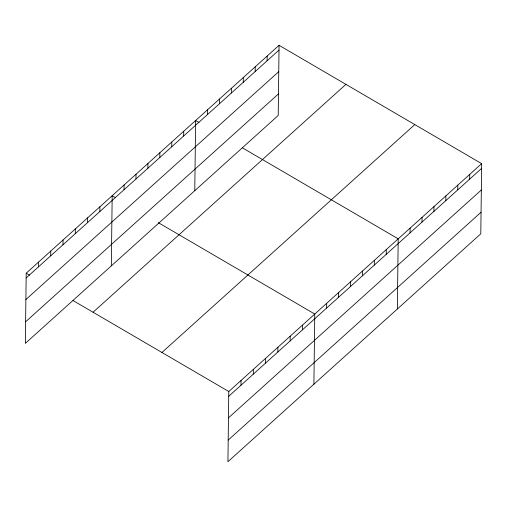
<?xml version="1.0" encoding="UTF-8"?>
<svg xmlns="http://www.w3.org/2000/svg" width="507" height="507" viewBox="0 0 507 507"><rect width="100%" height="100%" fill="white"/><g stroke="black" fill="none" stroke-linecap="round" stroke-linejoin="round"><path stroke-width="0.76" d="M279.072 45.313L26.206 273.197L25.35 343.359L278.216 115.482L279.072 45.313L481.65 163.641L480.794 233.803L227.928 461.687L228.784 391.518L481.65 163.641M38.431 266.891L38.488 262.125M50.713 255.82L50.77 251.06M62.995 244.754L63.052 239.988M75.277 233.683L75.334 228.923M87.559 222.617L87.616 217.852M99.841 211.546L99.898 206.786M111.325 265.883L112.18 195.715L115.526 197.667M124.044 189.738L124.101 184.973M135.965 178.99L136.022 174.231M147.886 168.248L147.943 163.488M159.806 157.506L159.863 152.746M171.727 146.764L171.784 142.004M183.648 136.022L183.705 131.256M194.77 190.683L195.626 120.514L198.972 122.466M207.49 114.538L207.547 109.772M219.411 103.796L219.468 99.03M231.331 93.047L231.388 88.288M243.252 82.305L243.309 77.546M241.009 385.212L241.066 380.453M255.173 71.563L255.23 66.804M253.291 374.147L253.348 369.381M267.094 60.821L267.151 56.062M265.573 363.075L265.63 358.316M277.855 352.01L277.912 347.244M290.137 340.938L290.194 336.179M302.419 329.873L302.476 325.107M313.903 384.205L314.758 314.042L158.311 222.655M326.622 308.06L326.679 303.3M338.543 297.317L338.6 292.552M350.464 286.575L350.521 281.81M362.385 275.833L362.442 271.068M374.305 265.091L374.362 260.325M386.226 254.343L386.283 249.583M397.349 309.004L398.204 238.841L242.422 147.848M410.068 232.859L410.125 228.099M421.989 222.117L422.046 217.357M433.91 211.375L433.967 206.609M445.83 200.633L445.887 195.867M457.751 189.891L457.808 185.125M469.672 179.148L469.729 174.383M26.149 277.956L279.015 50.079M25.882 299.542L278.749 71.664M25.616 321.78L278.482 93.896M93.06 312.242L345.926 84.365M161.936 352.473L414.802 124.595M228.727 396.284L481.593 168.4M228.461 417.863L481.327 189.986M228.188 440.101L481.054 212.224M26.206 273.197L29.552 275.149M73.002 300.531L228.784 391.518"/></g></svg>
